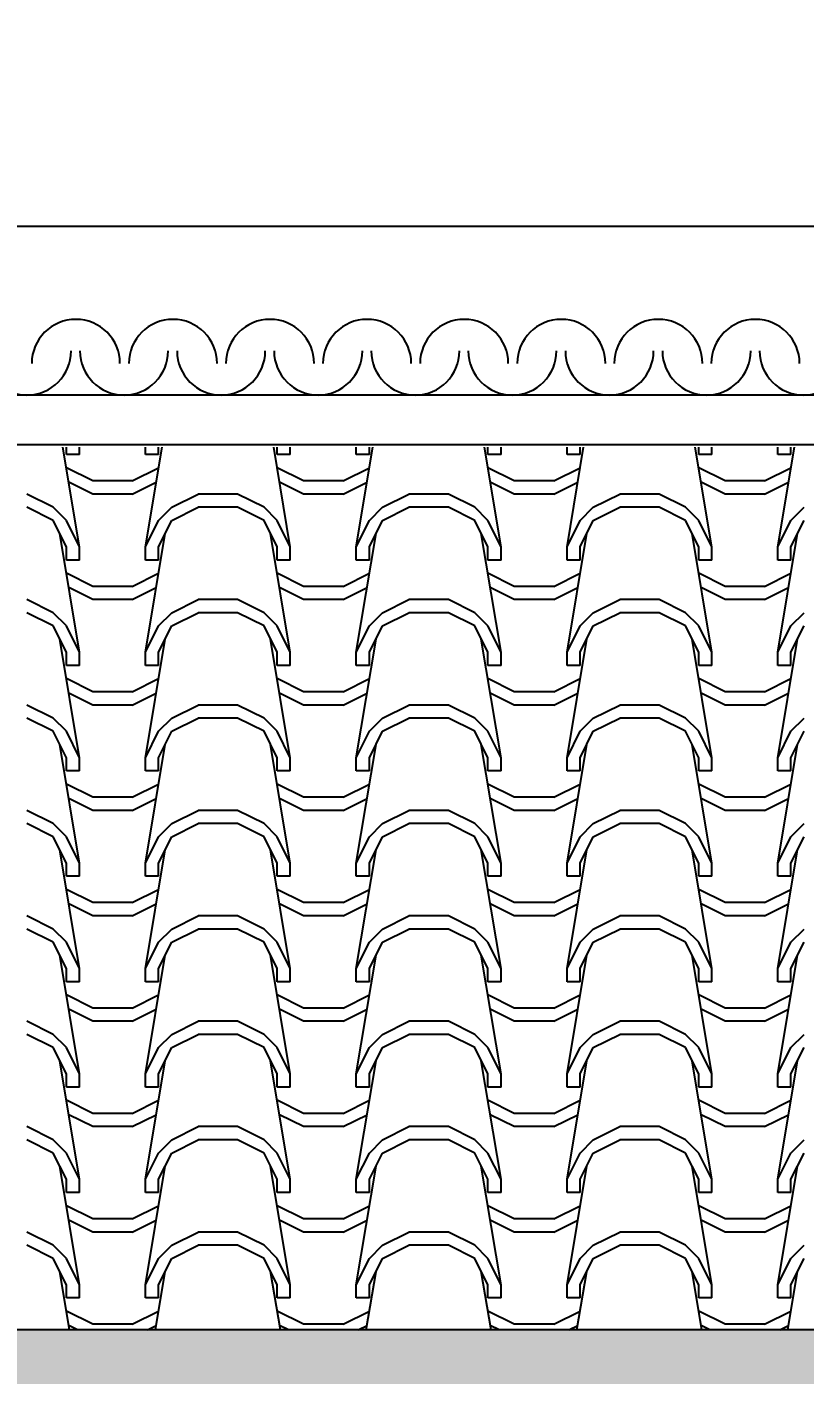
# Model space of a CAD drawing. Header units: millimetres. Extents: x -72 to 470, y 3 to 161.
# Drawn here: x 457.03 to 457.911, y 61.554 to 63.079 of the extents above; entities that cross this region are included whole.
import ezdxf

# ---------------------------------------------------------------- set-up
doc = ezdxf.new("R2010")
doc.units = ezdxf.units.MM
doc.layers.get('0').update_dxf_attribs({"color": 3})
for name, color, linetype in [('001', 1, 'Continuous'), ('COTA', 7, 'Continuous'), ('COTAS', 7, 'Continuous'), ('ESQUADRIA', 3, 'Continuous'), ('LAYER2', 5, 'Continuous')]:
    doc.layers.add(name, color=color, linetype=linetype)
doc.styles.get("Standard").update_dxf_attribs({"font": 'arial.ttf'})
doc.dimstyles.new('ISO-25', dxfattribs={"dimtxt": 0.1, "dimasz": 0.05, "dimexe": 1.25, "dimexo": 0.625, "dimgap": 0.1, "dimtad": 1, "dimzin": 1, "dimtxsty": 'Standard', "dimblk": 'ARCHTICK', "dimcen": 2.5, "dimse1": 1, "dimse2": 1, "dimazin": 3, "dimtfac": 1, "dimtmove": 0, "dimatfit": 3, "dimldrblk": 'ARCHTICK', "dimfxl": 1, "dimarcsym": 0})

# ---------------------------------------------------------------- blocks, each defined once
blk = doc.blocks.new('_ArchTick')
at = {"color": 0, "linetype": 'ByBlock', "const_width": 0.15}
blk.add_lwpolyline([(-0.5, -0.5), (0.5, 0.5)], dxfattribs=at)
blk = doc.blocks.new('*D65')
at = {"layer": 'COTAS', "color": 0, "lineweight": -2, "transparency": 16777216}
blk.add_line((452.8103, 62.8536), (463.8103, 62.8536), dxfattribs=at)
at = {"layer": 'Defpoints', "color": 0, "transparency": 16777216}
for p in [(452.8103, 62.8536), (463.8103, 62.8536), (463.8103, 62.8536)]:
    blk.add_point(p, dxfattribs=at)
at = {"layer": 'COTAS', "color": 0, "lineweight": -2, "transparency": 16777216, "xscale": 0.05, "yscale": 0.05, "zscale": 0.05, "rotation": 180}
blk.add_blockref('_ArchTick', (452.8103, 62.8536), dxfattribs=at)
at = {"layer": 'COTAS', "color": 0, "lineweight": -2, "transparency": 16777216, "xscale": 0.05, "yscale": 0.05, "zscale": 0.05}
blk.add_blockref('_ArchTick', (463.8103, 62.8536), dxfattribs=at)
at = {"layer": 'COTAS', "color": 0, "transparency": 16777216, "insert": (458.3103, 63.0137), "char_height": 0.1, "attachment_point": 5}
blk.add_mtext('11,00', dxfattribs=at)

msp = doc.modelspace()

# ---------------------------------------------------------------- hatches: boundary and pattern name
at = {"layer": 'COTA', "true_color": 0x939598}
h = msp.add_hatch(color=252, dxfattribs=at)
h.dxf.hatch_style = 1
h.paths.add_polyline_path([(452.9603, 61.5036), (452.9603, 61.6036), (452.9603, 62.8536), (452.8103, 62.8536), (452.8103, 61.6036), (452.8103, 61.5036), (452.8103, 58.5036), (452.9603, 58.5036)])
h.paths.add_polyline_path([(463.8103, 61.6036), (463.8103, 62.8536), (463.6603, 62.8536), (463.6603, 61.6036), (452.9603, 61.6036), (452.9603, 61.5036), (456.1103, 61.5036), (463.8103, 61.5036)])
h.paths.add_polyline_path([(463.8103, 61.5036), (463.6603, 61.5036), (463.6603, 58.4036), (463.8103, 58.4036)])

# ---------------------------------------------------------------- linework, layer by layer
at = {"color": 2}
for p, q in [((463.6603, 62.6625), (452.9603, 62.6625)), ((463.6603, 62.6062), (452.9603, 62.6062))]:
    msp.add_line(p, q, dxfattribs=at)
at = {"layer": '001', "color": 8, "linetype": 'Continuous', "ltscale": 0.5}
for p, q in [((457.09, 62.4905), (457.0711, 62.6036)), ((457.075, 62.595), (457.075, 62.6036)), ((457.09, 62.595), (457.09, 62.6036)), ((457.1646, 62.595), (457.1646, 62.6036)), ((457.1646, 62.4905), (457.1834, 62.6036)), ((457.1795, 62.595), (457.1795, 62.6036)), ((457.3287, 62.4905), (457.3099, 62.6036)), ((457.3138, 62.595), (457.3138, 62.6036)), ((457.3287, 62.595), (457.3287, 62.6036)), ((457.4034, 62.595), (457.4034, 62.6036)), ((457.4034, 62.4905), (457.4222, 62.6036)), ((457.4183, 62.595), (457.4183, 62.6036)), ((457.5675, 62.4905), (457.5487, 62.6036)), ((457.5526, 62.595), (457.5526, 62.6036)), ((457.5675, 62.595), (457.5675, 62.6036)), ((457.6422, 62.595), (457.6422, 62.6036)), ((457.6422, 62.4905), (457.661, 62.6036)), ((457.6571, 62.595), (457.6571, 62.6036)), ((457.8063, 62.4905), (457.7875, 62.6036)), ((457.7914, 62.595), (457.7914, 62.6036)), ((457.8063, 62.595), (457.8063, 62.6036)), ((457.8809, 62.595), (457.8809, 62.6036)), ((457.8809, 62.4905), (457.8998, 62.6036)), ((457.8959, 62.595), (457.8959, 62.6036)), ((457.09, 62.595), (457.075, 62.595)), ((457.1795, 62.595), (457.1646, 62.595)), ((457.3287, 62.595), (457.3138, 62.595)), ((457.4183, 62.595), (457.4034, 62.595)), ((457.5675, 62.595), (457.5526, 62.595)), ((457.6571, 62.595), (457.6422, 62.595)), ((457.8063, 62.595), (457.7914, 62.595)), ((457.8959, 62.595), (457.8809, 62.595)), ((457.1049, 62.5652), (457.075, 62.5801)), ((457.1496, 62.5652), (457.1795, 62.5801)), ((457.3437, 62.5652), (457.3138, 62.5801)), ((457.3884, 62.5652), (457.4183, 62.5801)), ((457.5825, 62.5652), (457.5526, 62.5801)), ((457.6272, 62.5652), (457.6571, 62.5801)), ((457.8213, 62.5652), (457.7914, 62.5801)), ((457.866, 62.5652), (457.8959, 62.5801)), ((457.1049, 62.5502), (457.0777, 62.5638)), ((457.1496, 62.5652), (457.1049, 62.5652)), ((457.1496, 62.5502), (457.1768, 62.5638)), ((457.3437, 62.5502), (457.3165, 62.5638)), ((457.3884, 62.5652), (457.3437, 62.5652)), ((457.3884, 62.5502), (457.4156, 62.5638)), ((457.5825, 62.5502), (457.5553, 62.5638)), ((457.6272, 62.5652), (457.5825, 62.5652)), ((457.6272, 62.5502), (457.6544, 62.5638)), ((457.8213, 62.5502), (457.7941, 62.5638)), ((457.866, 62.5652), (457.8213, 62.5652)), ((457.866, 62.5502), (457.8932, 62.5638)), ((457.0601, 62.5353), (457.0303, 62.5502)), ((457.1496, 62.5502), (457.1049, 62.5502)), ((457.1944, 62.5353), (457.2243, 62.5502)), ((457.269, 62.5502), (457.2243, 62.5502)), ((457.2989, 62.5353), (457.269, 62.5502)), ((457.3884, 62.5502), (457.3437, 62.5502)), ((457.4332, 62.5353), (457.4631, 62.5502)), ((457.5078, 62.5502), (457.4631, 62.5502)), ((457.5377, 62.5353), (457.5078, 62.5502)), ((457.6272, 62.5502), (457.5825, 62.5502)), ((457.672, 62.5353), (457.7019, 62.5502)), ((457.7466, 62.5502), (457.7019, 62.5502)), ((457.7765, 62.5353), (457.7466, 62.5502)), ((457.866, 62.5502), (457.8213, 62.5502)), ((457.0601, 62.5204), (457.0303, 62.5353)), ((457.075, 62.5204), (457.0601, 62.5353)), ((457.1795, 62.5204), (457.1944, 62.5353)), ((457.1944, 62.5204), (457.2243, 62.5353)), ((457.269, 62.5353), (457.2243, 62.5353)), ((457.2989, 62.5204), (457.269, 62.5353)), ((457.3138, 62.5204), (457.2989, 62.5353)), ((457.4183, 62.5204), (457.4332, 62.5353)), ((457.4332, 62.5204), (457.4631, 62.5353)), ((457.5078, 62.5353), (457.4631, 62.5353)), ((457.5377, 62.5204), (457.5078, 62.5353)), ((457.5526, 62.5204), (457.5377, 62.5353)), ((457.6571, 62.5204), (457.672, 62.5353)), ((457.672, 62.5204), (457.7019, 62.5353)), ((457.7466, 62.5353), (457.7019, 62.5353)), ((457.7765, 62.5204), (457.7466, 62.5353)), ((457.7914, 62.5204), (457.7765, 62.5353)), ((457.8959, 62.5204), (457.9108, 62.5353)), ((457.075, 62.4905), (457.0601, 62.5204)), ((457.09, 62.4905), (457.075, 62.5204)), ((457.1646, 62.4905), (457.1795, 62.5204)), ((457.1795, 62.4905), (457.1944, 62.5204)), ((457.3138, 62.4905), (457.2989, 62.5204)), ((457.3287, 62.4905), (457.3138, 62.5204)), ((457.4034, 62.4905), (457.4183, 62.5204)), ((457.4183, 62.4905), (457.4332, 62.5204)), ((457.5526, 62.4905), (457.5377, 62.5204)), ((457.5675, 62.4905), (457.5526, 62.5204)), ((457.6422, 62.4905), (457.6571, 62.5204)), ((457.6571, 62.4905), (457.672, 62.5204)), ((457.7914, 62.4905), (457.7765, 62.5204)), ((457.8063, 62.4905), (457.7914, 62.5204)), ((457.8809, 62.4905), (457.8959, 62.5204)), ((457.8959, 62.4905), (457.9108, 62.5204)), ((457.09, 62.3711), (457.0676, 62.5055)), ((457.1646, 62.3711), (457.187, 62.5055)), ((457.3287, 62.3711), (457.3064, 62.5055)), ((457.4034, 62.3711), (457.4258, 62.5055)), ((457.5675, 62.3711), (457.5451, 62.5055)), ((457.6422, 62.3711), (457.6645, 62.5055)), ((457.8063, 62.3711), (457.7839, 62.5055)), ((457.8809, 62.3711), (457.9033, 62.5055)), ((457.075, 62.4756), (457.075, 62.4905)), ((457.09, 62.4756), (457.09, 62.4905)), ((457.1646, 62.4756), (457.1646, 62.4905)), ((457.1795, 62.4756), (457.1795, 62.4905)), ((457.3138, 62.4756), (457.3138, 62.4905)), ((457.3287, 62.4756), (457.3287, 62.4905)), ((457.4034, 62.4756), (457.4034, 62.4905)), ((457.4183, 62.4756), (457.4183, 62.4905)), ((457.5526, 62.4756), (457.5526, 62.4905)), ((457.5675, 62.4756), (457.5675, 62.4905)), ((457.6422, 62.4756), (457.6422, 62.4905)), ((457.6571, 62.4756), (457.6571, 62.4905)), ((457.7914, 62.4756), (457.7914, 62.4905)), ((457.8063, 62.4756), (457.8063, 62.4905)), ((457.8809, 62.4756), (457.8809, 62.4905)), ((457.8959, 62.4756), (457.8959, 62.4905)), ((457.09, 62.4756), (457.075, 62.4756)), ((457.1795, 62.4756), (457.1646, 62.4756)), ((457.3287, 62.4756), (457.3138, 62.4756)), ((457.4183, 62.4756), (457.4034, 62.4756)), ((457.5675, 62.4756), (457.5526, 62.4756)), ((457.6571, 62.4756), (457.6422, 62.4756)), ((457.8063, 62.4756), (457.7914, 62.4756)), ((457.8959, 62.4756), (457.8809, 62.4756)), ((457.1049, 62.4458), (457.075, 62.4607)), ((457.1496, 62.4458), (457.1795, 62.4607)), ((457.3437, 62.4458), (457.3138, 62.4607)), ((457.3884, 62.4458), (457.4183, 62.4607)), ((457.5825, 62.4458), (457.5526, 62.4607)), ((457.6272, 62.4458), (457.6571, 62.4607)), ((457.8213, 62.4458), (457.7914, 62.4607)), ((457.866, 62.4458), (457.8959, 62.4607)), ((457.1049, 62.4308), (457.0777, 62.4444)), ((457.1496, 62.4458), (457.1049, 62.4458)), ((457.1496, 62.4308), (457.1768, 62.4444)), ((457.3437, 62.4308), (457.3165, 62.4444)), ((457.3884, 62.4458), (457.3437, 62.4458)), ((457.3884, 62.4308), (457.4156, 62.4444)), ((457.5825, 62.4308), (457.5553, 62.4444)), ((457.6272, 62.4458), (457.5825, 62.4458)), ((457.6272, 62.4308), (457.6544, 62.4444)), ((457.8213, 62.4308), (457.7941, 62.4444)), ((457.866, 62.4458), (457.8213, 62.4458)), ((457.866, 62.4308), (457.8932, 62.4444)), ((457.0601, 62.4159), (457.0303, 62.4308)), ((457.1496, 62.4308), (457.1049, 62.4308)), ((457.1944, 62.4159), (457.2243, 62.4308)), ((457.269, 62.4308), (457.2243, 62.4308)), ((457.2989, 62.4159), (457.269, 62.4308)), ((457.3884, 62.4308), (457.3437, 62.4308)), ((457.4332, 62.4159), (457.4631, 62.4308)), ((457.5078, 62.4308), (457.4631, 62.4308)), ((457.5377, 62.4159), (457.5078, 62.4308)), ((457.6272, 62.4308), (457.5825, 62.4308)), ((457.672, 62.4159), (457.7019, 62.4308)), ((457.7466, 62.4308), (457.7019, 62.4308)), ((457.7765, 62.4159), (457.7466, 62.4308)), ((457.866, 62.4308), (457.8213, 62.4308)), ((457.0601, 62.401), (457.0303, 62.4159)), ((457.075, 62.401), (457.0601, 62.4159)), ((457.1795, 62.401), (457.1944, 62.4159)), ((457.1944, 62.401), (457.2243, 62.4159)), ((457.269, 62.4159), (457.2243, 62.4159)), ((457.2989, 62.401), (457.269, 62.4159)), ((457.3138, 62.401), (457.2989, 62.4159)), ((457.4183, 62.401), (457.4332, 62.4159)), ((457.4332, 62.401), (457.4631, 62.4159)), ((457.5078, 62.4159), (457.4631, 62.4159)), ((457.5377, 62.401), (457.5078, 62.4159)), ((457.5526, 62.401), (457.5377, 62.4159)), ((457.6571, 62.401), (457.672, 62.4159)), ((457.672, 62.401), (457.7019, 62.4159)), ((457.7466, 62.4159), (457.7019, 62.4159)), ((457.7765, 62.401), (457.7466, 62.4159)), ((457.7914, 62.401), (457.7765, 62.4159)), ((457.8959, 62.401), (457.9108, 62.4159)), ((457.075, 62.3711), (457.0601, 62.401)), ((457.09, 62.3711), (457.075, 62.401)), ((457.1646, 62.3711), (457.1795, 62.401)), ((457.1795, 62.3711), (457.1944, 62.401)), ((457.3138, 62.3711), (457.2989, 62.401)), ((457.3287, 62.3711), (457.3138, 62.401)), ((457.4034, 62.3711), (457.4183, 62.401)), ((457.4183, 62.3711), (457.4332, 62.401)), ((457.5526, 62.3711), (457.5377, 62.401)), ((457.5675, 62.3711), (457.5526, 62.401)), ((457.6422, 62.3711), (457.6571, 62.401)), ((457.6571, 62.3711), (457.672, 62.401)), ((457.7914, 62.3711), (457.7765, 62.401)), ((457.8063, 62.3711), (457.7914, 62.401)), ((457.8809, 62.3711), (457.8959, 62.401)), ((457.8959, 62.3711), (457.9108, 62.401)), ((457.09, 62.2517), (457.0676, 62.3861)), ((457.1646, 62.2517), (457.187, 62.3861)), ((457.3287, 62.2517), (457.3064, 62.3861)), ((457.4034, 62.2517), (457.4258, 62.3861)), ((457.5675, 62.2517), (457.5451, 62.3861)), ((457.6422, 62.2517), (457.6645, 62.3861)), ((457.8063, 62.2517), (457.7839, 62.3861)), ((457.8809, 62.2517), (457.9033, 62.3861)), ((457.075, 62.3562), (457.075, 62.3711)), ((457.09, 62.3562), (457.075, 62.3562)), ((457.09, 62.3562), (457.09, 62.3711)), ((457.1646, 62.3562), (457.1646, 62.3711)), ((457.1795, 62.3562), (457.1646, 62.3562)), ((457.1795, 62.3562), (457.1795, 62.3711)), ((457.3138, 62.3562), (457.3138, 62.3711)), ((457.3287, 62.3562), (457.3138, 62.3562)), ((457.3287, 62.3562), (457.3287, 62.3711)), ((457.4034, 62.3562), (457.4034, 62.3711)), ((457.4183, 62.3562), (457.4034, 62.3562)), ((457.4183, 62.3562), (457.4183, 62.3711)), ((457.5526, 62.3562), (457.5526, 62.3711)), ((457.5675, 62.3562), (457.5526, 62.3562)), ((457.5675, 62.3562), (457.5675, 62.3711)), ((457.6422, 62.3562), (457.6422, 62.3711)), ((457.6571, 62.3562), (457.6422, 62.3562)), ((457.6571, 62.3562), (457.6571, 62.3711)), ((457.7914, 62.3562), (457.7914, 62.3711)), ((457.8063, 62.3562), (457.7914, 62.3562)), ((457.8063, 62.3562), (457.8063, 62.3711)), ((457.8809, 62.3562), (457.8809, 62.3711)), ((457.8959, 62.3562), (457.8809, 62.3562)), ((457.8959, 62.3562), (457.8959, 62.3711)), ((457.1049, 62.3264), (457.075, 62.3413)), ((457.1496, 62.3264), (457.1795, 62.3413)), ((457.3437, 62.3264), (457.3138, 62.3413)), ((457.3884, 62.3264), (457.4183, 62.3413)), ((457.5825, 62.3264), (457.5526, 62.3413)), ((457.6272, 62.3264), (457.6571, 62.3413)), ((457.8213, 62.3264), (457.7914, 62.3413)), ((457.866, 62.3264), (457.8959, 62.3413)), ((457.1496, 62.3264), (457.1049, 62.3264)), ((457.3884, 62.3264), (457.3437, 62.3264)), ((457.6272, 62.3264), (457.5825, 62.3264)), ((457.866, 62.3264), (457.8213, 62.3264)), ((457.0601, 62.2965), (457.0303, 62.3114)), ((457.1049, 62.3114), (457.0777, 62.325)), ((457.1496, 62.3114), (457.1049, 62.3114)), ((457.1496, 62.3114), (457.1768, 62.325)), ((457.1944, 62.2965), (457.2243, 62.3114)), ((457.269, 62.3114), (457.2243, 62.3114)), ((457.2989, 62.2965), (457.269, 62.3114)), ((457.3437, 62.3114), (457.3165, 62.325)), ((457.3884, 62.3114), (457.3437, 62.3114)), ((457.3884, 62.3114), (457.4156, 62.325)), ((457.4332, 62.2965), (457.4631, 62.3114)), ((457.5078, 62.3114), (457.4631, 62.3114)), ((457.5377, 62.2965), (457.5078, 62.3114)), ((457.5825, 62.3114), (457.5553, 62.325)), ((457.6272, 62.3114), (457.5825, 62.3114)), ((457.6272, 62.3114), (457.6544, 62.325)), ((457.672, 62.2965), (457.7019, 62.3114)), ((457.7466, 62.3114), (457.7019, 62.3114)), ((457.7765, 62.2965), (457.7466, 62.3114)), ((457.8213, 62.3114), (457.7941, 62.325)), ((457.866, 62.3114), (457.8213, 62.3114)), ((457.866, 62.3114), (457.8932, 62.325)), ((457.0601, 62.2816), (457.0303, 62.2965)), ((457.075, 62.2816), (457.0601, 62.2965)), ((457.1795, 62.2816), (457.1944, 62.2965)), ((457.1944, 62.2816), (457.2243, 62.2965)), ((457.269, 62.2965), (457.2243, 62.2965)), ((457.2989, 62.2816), (457.269, 62.2965)), ((457.3138, 62.2816), (457.2989, 62.2965)), ((457.4183, 62.2816), (457.4332, 62.2965)), ((457.4332, 62.2816), (457.4631, 62.2965)), ((457.5078, 62.2965), (457.4631, 62.2965)), ((457.5377, 62.2816), (457.5078, 62.2965)), ((457.5526, 62.2816), (457.5377, 62.2965)), ((457.6571, 62.2816), (457.672, 62.2965)), ((457.672, 62.2816), (457.7019, 62.2965)), ((457.7466, 62.2965), (457.7019, 62.2965)), ((457.7765, 62.2816), (457.7466, 62.2965)), ((457.7914, 62.2816), (457.7765, 62.2965)), ((457.8959, 62.2816), (457.9108, 62.2965)), ((457.075, 62.2517), (457.0601, 62.2816)), ((457.09, 62.2517), (457.075, 62.2816)), ((457.1646, 62.2517), (457.1795, 62.2816)), ((457.1795, 62.2517), (457.1944, 62.2816)), ((457.3138, 62.2517), (457.2989, 62.2816)), ((457.3287, 62.2517), (457.3138, 62.2816)), ((457.4034, 62.2517), (457.4183, 62.2816)), ((457.4183, 62.2517), (457.4332, 62.2816)), ((457.5526, 62.2517), (457.5377, 62.2816)), ((457.5675, 62.2517), (457.5526, 62.2816)), ((457.6422, 62.2517), (457.6571, 62.2816)), ((457.6571, 62.2517), (457.672, 62.2816)), ((457.7914, 62.2517), (457.7765, 62.2816)), ((457.8063, 62.2517), (457.7914, 62.2816)), ((457.8809, 62.2517), (457.8959, 62.2816)), ((457.8959, 62.2517), (457.9108, 62.2816)), ((457.09, 62.1324), (457.0676, 62.2667)), ((457.1646, 62.1324), (457.187, 62.2667)), ((457.3287, 62.1324), (457.3064, 62.2667)), ((457.4034, 62.1324), (457.4258, 62.2667)), ((457.5675, 62.1324), (457.5451, 62.2667)), ((457.6422, 62.1324), (457.6645, 62.2667)), ((457.8063, 62.1324), (457.7839, 62.2667)), ((457.8809, 62.1324), (457.9033, 62.2667)), ((457.075, 62.2368), (457.075, 62.2517)), ((457.09, 62.2368), (457.09, 62.2517)), ((457.1646, 62.2368), (457.1646, 62.2517)), ((457.1795, 62.2368), (457.1795, 62.2517)), ((457.3138, 62.2368), (457.3138, 62.2517)), ((457.3287, 62.2368), (457.3287, 62.2517)), ((457.4034, 62.2368), (457.4034, 62.2517)), ((457.4183, 62.2368), (457.4183, 62.2517)), ((457.5526, 62.2368), (457.5526, 62.2517)), ((457.5675, 62.2368), (457.5675, 62.2517)), ((457.6422, 62.2368), (457.6422, 62.2517)), ((457.6571, 62.2368), (457.6571, 62.2517)), ((457.7914, 62.2368), (457.7914, 62.2517)), ((457.8063, 62.2368), (457.8063, 62.2517)), ((457.8809, 62.2368), (457.8809, 62.2517)), ((457.8959, 62.2368), (457.8959, 62.2517)), ((457.09, 62.2368), (457.075, 62.2368)), ((457.1795, 62.2368), (457.1646, 62.2368)), ((457.3287, 62.2368), (457.3138, 62.2368)), ((457.4183, 62.2368), (457.4034, 62.2368)), ((457.5675, 62.2368), (457.5526, 62.2368)), ((457.6571, 62.2368), (457.6422, 62.2368)), ((457.8063, 62.2368), (457.7914, 62.2368)), ((457.8959, 62.2368), (457.8809, 62.2368)), ((457.1049, 62.207), (457.075, 62.2219)), ((457.1496, 62.207), (457.1795, 62.2219)), ((457.3437, 62.207), (457.3138, 62.2219)), ((457.3884, 62.207), (457.4183, 62.2219)), ((457.5825, 62.207), (457.5526, 62.2219)), ((457.6272, 62.207), (457.6571, 62.2219)), ((457.8213, 62.207), (457.7914, 62.2219)), ((457.866, 62.207), (457.8959, 62.2219)), ((457.1049, 62.1921), (457.0777, 62.2056)), ((457.1496, 62.207), (457.1049, 62.207)), ((457.1496, 62.1921), (457.1768, 62.2056)), ((457.3437, 62.1921), (457.3165, 62.2056)), ((457.3884, 62.207), (457.3437, 62.207)), ((457.3884, 62.1921), (457.4156, 62.2056)), ((457.5825, 62.1921), (457.5553, 62.2056)), ((457.6272, 62.207), (457.5825, 62.207)), ((457.6272, 62.1921), (457.6544, 62.2056)), ((457.8213, 62.1921), (457.7941, 62.2056)), ((457.866, 62.207), (457.8213, 62.207)), ((457.866, 62.1921), (457.8932, 62.2056)), ((457.0601, 62.1771), (457.0303, 62.1921)), ((457.1496, 62.1921), (457.1049, 62.1921)), ((457.1944, 62.1771), (457.2243, 62.1921)), ((457.269, 62.1921), (457.2243, 62.1921)), ((457.2989, 62.1771), (457.269, 62.1921)), ((457.3884, 62.1921), (457.3437, 62.1921)), ((457.4332, 62.1771), (457.4631, 62.1921)), ((457.5078, 62.1921), (457.4631, 62.1921)), ((457.5377, 62.1771), (457.5078, 62.1921)), ((457.6272, 62.1921), (457.5825, 62.1921)), ((457.672, 62.1771), (457.7019, 62.1921)), ((457.7466, 62.1921), (457.7019, 62.1921)), ((457.7765, 62.1771), (457.7466, 62.1921)), ((457.866, 62.1921), (457.8213, 62.1921)), ((457.0601, 62.1622), (457.0303, 62.1771)), ((457.075, 62.1622), (457.0601, 62.1771)), ((457.1795, 62.1622), (457.1944, 62.1771)), ((457.1944, 62.1622), (457.2243, 62.1771)), ((457.269, 62.1771), (457.2243, 62.1771)), ((457.2989, 62.1622), (457.269, 62.1771)), ((457.3138, 62.1622), (457.2989, 62.1771)), ((457.4183, 62.1622), (457.4332, 62.1771)), ((457.4332, 62.1622), (457.4631, 62.1771)), ((457.5078, 62.1771), (457.4631, 62.1771)), ((457.5377, 62.1622), (457.5078, 62.1771)), ((457.5526, 62.1622), (457.5377, 62.1771)), ((457.6571, 62.1622), (457.672, 62.1771)), ((457.672, 62.1622), (457.7019, 62.1771)), ((457.7466, 62.1771), (457.7019, 62.1771)), ((457.7765, 62.1622), (457.7466, 62.1771)), ((457.7914, 62.1622), (457.7765, 62.1771)), ((457.8959, 62.1622), (457.9108, 62.1771)), ((457.075, 62.1324), (457.0601, 62.1622)), ((457.09, 62.1324), (457.075, 62.1622)), ((457.1646, 62.1324), (457.1795, 62.1622)), ((457.1795, 62.1324), (457.1944, 62.1622)), ((457.3138, 62.1324), (457.2989, 62.1622)), ((457.3287, 62.1324), (457.3138, 62.1622)), ((457.4034, 62.1324), (457.4183, 62.1622)), ((457.4183, 62.1324), (457.4332, 62.1622)), ((457.5526, 62.1324), (457.5377, 62.1622)), ((457.5675, 62.1324), (457.5526, 62.1622)), ((457.6422, 62.1324), (457.6571, 62.1622)), ((457.6571, 62.1324), (457.672, 62.1622)), ((457.7914, 62.1324), (457.7765, 62.1622)), ((457.8063, 62.1324), (457.7914, 62.1622)), ((457.8809, 62.1324), (457.8959, 62.1622)), ((457.8959, 62.1324), (457.9108, 62.1622)), ((457.09, 62.013), (457.0676, 62.1473)), ((457.1646, 62.013), (457.187, 62.1473)), ((457.3287, 62.013), (457.3064, 62.1473)), ((457.4034, 62.013), (457.4258, 62.1473)), ((457.5675, 62.013), (457.5451, 62.1473)), ((457.6422, 62.013), (457.6645, 62.1473)), ((457.8063, 62.013), (457.7839, 62.1473)), ((457.8809, 62.013), (457.9033, 62.1473)), ((457.075, 62.1174), (457.075, 62.1324)), ((457.09, 62.1174), (457.09, 62.1324)), ((457.1646, 62.1174), (457.1646, 62.1324)), ((457.1795, 62.1174), (457.1795, 62.1324)), ((457.3138, 62.1174), (457.3138, 62.1324)), ((457.3287, 62.1174), (457.3287, 62.1324)), ((457.4034, 62.1174), (457.4034, 62.1324)), ((457.4183, 62.1174), (457.4183, 62.1324)), ((457.5526, 62.1174), (457.5526, 62.1324)), ((457.5675, 62.1174), (457.5675, 62.1324)), ((457.6422, 62.1174), (457.6422, 62.1324)), ((457.6571, 62.1174), (457.6571, 62.1324)), ((457.7914, 62.1174), (457.7914, 62.1324)), ((457.8063, 62.1174), (457.8063, 62.1324)), ((457.8809, 62.1174), (457.8809, 62.1324)), ((457.8959, 62.1174), (457.8959, 62.1324)), ((457.09, 62.1174), (457.075, 62.1174)), ((457.1795, 62.1174), (457.1646, 62.1174)), ((457.3287, 62.1174), (457.3138, 62.1174)), ((457.4183, 62.1174), (457.4034, 62.1174)), ((457.5675, 62.1174), (457.5526, 62.1174)), ((457.6571, 62.1174), (457.6422, 62.1174)), ((457.8063, 62.1174), (457.7914, 62.1174)), ((457.8959, 62.1174), (457.8809, 62.1174)), ((457.1049, 62.0876), (457.075, 62.1025)), ((457.1496, 62.0876), (457.1795, 62.1025)), ((457.3437, 62.0876), (457.3138, 62.1025)), ((457.3884, 62.0876), (457.4183, 62.1025)), ((457.5825, 62.0876), (457.5526, 62.1025)), ((457.6272, 62.0876), (457.6571, 62.1025)), ((457.8213, 62.0876), (457.7914, 62.1025)), ((457.866, 62.0876), (457.8959, 62.1025)), ((457.1049, 62.0727), (457.0777, 62.0862)), ((457.1496, 62.0876), (457.1049, 62.0876)), ((457.1496, 62.0727), (457.1768, 62.0862)), ((457.3437, 62.0727), (457.3165, 62.0862)), ((457.3884, 62.0876), (457.3437, 62.0876)), ((457.3884, 62.0727), (457.4156, 62.0862)), ((457.5825, 62.0727), (457.5553, 62.0862)), ((457.6272, 62.0876), (457.5825, 62.0876)), ((457.6272, 62.0727), (457.6544, 62.0862)), ((457.8213, 62.0727), (457.7941, 62.0862)), ((457.866, 62.0876), (457.8213, 62.0876)), ((457.866, 62.0727), (457.8932, 62.0862)), ((457.0601, 62.0577), (457.0303, 62.0727)), ((457.1496, 62.0727), (457.1049, 62.0727)), ((457.1944, 62.0577), (457.2243, 62.0727)), ((457.269, 62.0727), (457.2243, 62.0727)), ((457.2989, 62.0577), (457.269, 62.0727)), ((457.3884, 62.0727), (457.3437, 62.0727)), ((457.4332, 62.0577), (457.4631, 62.0727)), ((457.5078, 62.0727), (457.4631, 62.0727)), ((457.5377, 62.0577), (457.5078, 62.0727)), ((457.6272, 62.0727), (457.5825, 62.0727)), ((457.672, 62.0577), (457.7019, 62.0727)), ((457.7466, 62.0727), (457.7019, 62.0727)), ((457.7765, 62.0577), (457.7466, 62.0727)), ((457.866, 62.0727), (457.8213, 62.0727)), ((457.0601, 62.0428), (457.0303, 62.0577)), ((457.075, 62.0428), (457.0601, 62.0577)), ((457.1795, 62.0428), (457.1944, 62.0577)), ((457.1944, 62.0428), (457.2243, 62.0577)), ((457.269, 62.0577), (457.2243, 62.0577)), ((457.2989, 62.0428), (457.269, 62.0577)), ((457.3138, 62.0428), (457.2989, 62.0577)), ((457.4183, 62.0428), (457.4332, 62.0577)), ((457.4332, 62.0428), (457.4631, 62.0577)), ((457.5078, 62.0577), (457.4631, 62.0577)), ((457.5377, 62.0428), (457.5078, 62.0577)), ((457.5526, 62.0428), (457.5377, 62.0577)), ((457.6571, 62.0428), (457.672, 62.0577)), ((457.672, 62.0428), (457.7019, 62.0577)), ((457.7466, 62.0577), (457.7019, 62.0577)), ((457.7765, 62.0428), (457.7466, 62.0577)), ((457.7914, 62.0428), (457.7765, 62.0577)), ((457.8959, 62.0428), (457.9108, 62.0577)), ((457.075, 62.013), (457.0601, 62.0428)), ((457.09, 62.013), (457.075, 62.0428)), ((457.1646, 62.013), (457.1795, 62.0428)), ((457.1795, 62.013), (457.1944, 62.0428)), ((457.3138, 62.013), (457.2989, 62.0428)), ((457.3287, 62.013), (457.3138, 62.0428)), ((457.4034, 62.013), (457.4183, 62.0428)), ((457.4183, 62.013), (457.4332, 62.0428)), ((457.5526, 62.013), (457.5377, 62.0428)), ((457.5675, 62.013), (457.5526, 62.0428)), ((457.6422, 62.013), (457.6571, 62.0428)), ((457.6571, 62.013), (457.672, 62.0428)), ((457.7914, 62.013), (457.7765, 62.0428)), ((457.8063, 62.013), (457.7914, 62.0428)), ((457.8809, 62.013), (457.8959, 62.0428)), ((457.8959, 62.013), (457.9108, 62.0428)), ((457.09, 61.8936), (457.0676, 62.0279)), ((457.1646, 61.8936), (457.187, 62.0279)), ((457.3287, 61.8936), (457.3064, 62.0279)), ((457.4034, 61.8936), (457.4258, 62.0279)), ((457.5675, 61.8936), (457.5451, 62.0279)), ((457.6422, 61.8936), (457.6645, 62.0279)), ((457.8063, 61.8936), (457.7839, 62.0279)), ((457.8809, 61.8936), (457.9033, 62.0279)), ((457.075, 61.998), (457.075, 62.013)), ((457.09, 61.998), (457.09, 62.013)), ((457.1646, 61.998), (457.1646, 62.013)), ((457.1795, 61.998), (457.1795, 62.013)), ((457.3138, 61.998), (457.3138, 62.013)), ((457.3287, 61.998), (457.3287, 62.013)), ((457.4034, 61.998), (457.4034, 62.013)), ((457.4183, 61.998), (457.4183, 62.013)), ((457.5526, 61.998), (457.5526, 62.013)), ((457.5675, 61.998), (457.5675, 62.013)), ((457.6422, 61.998), (457.6422, 62.013)), ((457.6571, 61.998), (457.6571, 62.013)), ((457.7914, 61.998), (457.7914, 62.013)), ((457.8063, 61.998), (457.8063, 62.013)), ((457.8809, 61.998), (457.8809, 62.013)), ((457.8959, 61.998), (457.8959, 62.013)), ((457.09, 61.998), (457.075, 61.998)), ((457.1795, 61.998), (457.1646, 61.998)), ((457.3287, 61.998), (457.3138, 61.998)), ((457.4183, 61.998), (457.4034, 61.998)), ((457.5675, 61.998), (457.5526, 61.998)), ((457.6571, 61.998), (457.6422, 61.998)), ((457.8063, 61.998), (457.7914, 61.998)), ((457.8959, 61.998), (457.8809, 61.998)), ((457.1049, 61.9682), (457.075, 61.9831)), ((457.1496, 61.9682), (457.1795, 61.9831)), ((457.3437, 61.9682), (457.3138, 61.9831)), ((457.3884, 61.9682), (457.4183, 61.9831)), ((457.5825, 61.9682), (457.5526, 61.9831)), ((457.6272, 61.9682), (457.6571, 61.9831)), ((457.8213, 61.9682), (457.7914, 61.9831)), ((457.866, 61.9682), (457.8959, 61.9831)), ((457.1049, 61.9533), (457.0777, 61.9668)), ((457.1496, 61.9682), (457.1049, 61.9682)), ((457.1496, 61.9533), (457.1768, 61.9668)), ((457.3437, 61.9533), (457.3165, 61.9668)), ((457.3884, 61.9682), (457.3437, 61.9682)), ((457.3884, 61.9533), (457.4156, 61.9668)), ((457.5825, 61.9533), (457.5553, 61.9668)), ((457.6272, 61.9682), (457.5825, 61.9682)), ((457.6272, 61.9533), (457.6544, 61.9668)), ((457.8213, 61.9533), (457.7941, 61.9668)), ((457.866, 61.9682), (457.8213, 61.9682)), ((457.866, 61.9533), (457.8932, 61.9668)), ((457.0601, 61.9383), (457.0303, 61.9533)), ((457.1496, 61.9533), (457.1049, 61.9533)), ((457.1944, 61.9383), (457.2243, 61.9533)), ((457.269, 61.9533), (457.2243, 61.9533)), ((457.2989, 61.9383), (457.269, 61.9533)), ((457.3884, 61.9533), (457.3437, 61.9533)), ((457.4332, 61.9383), (457.4631, 61.9533)), ((457.5078, 61.9533), (457.4631, 61.9533)), ((457.5377, 61.9383), (457.5078, 61.9533)), ((457.6272, 61.9533), (457.5825, 61.9533)), ((457.672, 61.9383), (457.7019, 61.9533)), ((457.7466, 61.9533), (457.7019, 61.9533)), ((457.7765, 61.9383), (457.7466, 61.9533)), ((457.866, 61.9533), (457.8213, 61.9533)), ((457.0601, 61.9234), (457.0303, 61.9383)), ((457.075, 61.9234), (457.0601, 61.9383)), ((457.1795, 61.9234), (457.1944, 61.9383)), ((457.1944, 61.9234), (457.2243, 61.9383)), ((457.269, 61.9383), (457.2243, 61.9383)), ((457.2989, 61.9234), (457.269, 61.9383)), ((457.3138, 61.9234), (457.2989, 61.9383)), ((457.4183, 61.9234), (457.4332, 61.9383)), ((457.4332, 61.9234), (457.4631, 61.9383)), ((457.5078, 61.9383), (457.4631, 61.9383)), ((457.5377, 61.9234), (457.5078, 61.9383)), ((457.5526, 61.9234), (457.5377, 61.9383)), ((457.6571, 61.9234), (457.672, 61.9383)), ((457.672, 61.9234), (457.7019, 61.9383)), ((457.7466, 61.9383), (457.7019, 61.9383)), ((457.7765, 61.9234), (457.7466, 61.9383)), ((457.7914, 61.9234), (457.7765, 61.9383)), ((457.8959, 61.9234), (457.9108, 61.9383)), ((457.075, 61.8936), (457.0601, 61.9234)), ((457.09, 61.8936), (457.075, 61.9234)), ((457.1646, 61.8936), (457.1795, 61.9234)), ((457.1795, 61.8936), (457.1944, 61.9234)), ((457.3138, 61.8936), (457.2989, 61.9234)), ((457.3287, 61.8936), (457.3138, 61.9234)), ((457.4034, 61.8936), (457.4183, 61.9234)), ((457.4183, 61.8936), (457.4332, 61.9234)), ((457.5526, 61.8936), (457.5377, 61.9234)), ((457.5675, 61.8936), (457.5526, 61.9234)), ((457.6422, 61.8936), (457.6571, 61.9234)), ((457.6571, 61.8936), (457.672, 61.9234)), ((457.7914, 61.8936), (457.7765, 61.9234)), ((457.8063, 61.8936), (457.7914, 61.9234)), ((457.8809, 61.8936), (457.8959, 61.9234)), ((457.8959, 61.8936), (457.9108, 61.9234)), ((457.09, 61.7742), (457.0676, 61.9085)), ((457.1646, 61.7742), (457.187, 61.9085)), ((457.3287, 61.7742), (457.3064, 61.9085)), ((457.4034, 61.7742), (457.4258, 61.9085)), ((457.5675, 61.7742), (457.5451, 61.9085)), ((457.6422, 61.7742), (457.6645, 61.9085)), ((457.8063, 61.7742), (457.7839, 61.9085)), ((457.8809, 61.7742), (457.9033, 61.9085)), ((457.075, 61.8786), (457.075, 61.8936)), ((457.09, 61.8786), (457.09, 61.8936)), ((457.1646, 61.8786), (457.1646, 61.8936)), ((457.1795, 61.8786), (457.1795, 61.8936)), ((457.3138, 61.8786), (457.3138, 61.8936)), ((457.3287, 61.8786), (457.3287, 61.8936)), ((457.4034, 61.8786), (457.4034, 61.8936)), ((457.4183, 61.8786), (457.4183, 61.8936)), ((457.5526, 61.8786), (457.5526, 61.8936)), ((457.5675, 61.8786), (457.5675, 61.8936)), ((457.6422, 61.8786), (457.6422, 61.8936)), ((457.6571, 61.8786), (457.6571, 61.8936)), ((457.7914, 61.8786), (457.7914, 61.8936)), ((457.8063, 61.8786), (457.8063, 61.8936)), ((457.8809, 61.8786), (457.8809, 61.8936)), ((457.8959, 61.8786), (457.8959, 61.8936)), ((457.09, 61.8786), (457.075, 61.8786)), ((457.1795, 61.8786), (457.1646, 61.8786)), ((457.3287, 61.8786), (457.3138, 61.8786)), ((457.4183, 61.8786), (457.4034, 61.8786)), ((457.5675, 61.8786), (457.5526, 61.8786)), ((457.6571, 61.8786), (457.6422, 61.8786)), ((457.8063, 61.8786), (457.7914, 61.8786)), ((457.8959, 61.8786), (457.8809, 61.8786)), ((457.1049, 61.8488), (457.075, 61.8637)), ((457.1496, 61.8488), (457.1795, 61.8637)), ((457.3437, 61.8488), (457.3138, 61.8637)), ((457.3884, 61.8488), (457.4183, 61.8637)), ((457.5825, 61.8488), (457.5526, 61.8637)), ((457.6272, 61.8488), (457.6571, 61.8637)), ((457.8213, 61.8488), (457.7914, 61.8637)), ((457.866, 61.8488), (457.8959, 61.8637)), ((457.1049, 61.8339), (457.0777, 61.8474)), ((457.1496, 61.8488), (457.1049, 61.8488)), ((457.1496, 61.8339), (457.1768, 61.8474)), ((457.3437, 61.8339), (457.3165, 61.8474)), ((457.3884, 61.8488), (457.3437, 61.8488)), ((457.3884, 61.8339), (457.4156, 61.8474)), ((457.5825, 61.8339), (457.5553, 61.8474)), ((457.6272, 61.8488), (457.5825, 61.8488)), ((457.6272, 61.8339), (457.6544, 61.8474)), ((457.8213, 61.8339), (457.7941, 61.8474)), ((457.866, 61.8488), (457.8213, 61.8488)), ((457.866, 61.8339), (457.8932, 61.8474)), ((457.0601, 61.8189), (457.0303, 61.8339)), ((457.1496, 61.8339), (457.1049, 61.8339)), ((457.1944, 61.8189), (457.2243, 61.8339)), ((457.269, 61.8339), (457.2243, 61.8339)), ((457.2989, 61.8189), (457.269, 61.8339)), ((457.3884, 61.8339), (457.3437, 61.8339)), ((457.4332, 61.8189), (457.4631, 61.8339)), ((457.5078, 61.8339), (457.4631, 61.8339)), ((457.5377, 61.8189), (457.5078, 61.8339)), ((457.6272, 61.8339), (457.5825, 61.8339)), ((457.672, 61.8189), (457.7019, 61.8339)), ((457.7466, 61.8339), (457.7019, 61.8339)), ((457.7765, 61.8189), (457.7466, 61.8339)), ((457.866, 61.8339), (457.8213, 61.8339)), ((457.0601, 61.804), (457.0303, 61.8189)), ((457.075, 61.804), (457.0601, 61.8189)), ((457.1795, 61.804), (457.1944, 61.8189)), ((457.1944, 61.804), (457.2243, 61.8189)), ((457.269, 61.8189), (457.2243, 61.8189)), ((457.2989, 61.804), (457.269, 61.8189)), ((457.3138, 61.804), (457.2989, 61.8189)), ((457.4183, 61.804), (457.4332, 61.8189)), ((457.4332, 61.804), (457.4631, 61.8189)), ((457.5078, 61.8189), (457.4631, 61.8189)), ((457.5377, 61.804), (457.5078, 61.8189)), ((457.5526, 61.804), (457.5377, 61.8189)), ((457.6571, 61.804), (457.672, 61.8189)), ((457.672, 61.804), (457.7019, 61.8189)), ((457.7466, 61.8189), (457.7019, 61.8189)), ((457.7765, 61.804), (457.7466, 61.8189)), ((457.7914, 61.804), (457.7765, 61.8189)), ((457.8959, 61.804), (457.9108, 61.8189)), ((457.075, 61.7742), (457.0601, 61.804)), ((457.09, 61.7742), (457.075, 61.804)), ((457.1646, 61.7742), (457.1795, 61.804)), ((457.1795, 61.7742), (457.1944, 61.804)), ((457.3138, 61.7742), (457.2989, 61.804)), ((457.3287, 61.7742), (457.3138, 61.804)), ((457.4034, 61.7742), (457.4183, 61.804)), ((457.4183, 61.7742), (457.4332, 61.804)), ((457.5526, 61.7742), (457.5377, 61.804)), ((457.5675, 61.7742), (457.5526, 61.804)), ((457.6422, 61.7742), (457.6571, 61.804)), ((457.6571, 61.7742), (457.672, 61.804)), ((457.7914, 61.7742), (457.7765, 61.804)), ((457.8063, 61.7742), (457.7914, 61.804)), ((457.8809, 61.7742), (457.8959, 61.804)), ((457.8959, 61.7742), (457.9108, 61.804)), ((457.09, 61.6548), (457.0676, 61.7891)), ((457.1646, 61.6548), (457.187, 61.7891)), ((457.3287, 61.6548), (457.3064, 61.7891)), ((457.4034, 61.6548), (457.4258, 61.7891)), ((457.5675, 61.6548), (457.5451, 61.7891)), ((457.6422, 61.6548), (457.6645, 61.7891)), ((457.8063, 61.6548), (457.7839, 61.7891)), ((457.8809, 61.6548), (457.9033, 61.7891)), ((457.075, 61.7592), (457.075, 61.7742)), ((457.09, 61.7592), (457.09, 61.7742)), ((457.1646, 61.7592), (457.1646, 61.7742)), ((457.1795, 61.7592), (457.1795, 61.7742)), ((457.3138, 61.7592), (457.3138, 61.7742)), ((457.3287, 61.7592), (457.3287, 61.7742)), ((457.4034, 61.7592), (457.4034, 61.7742)), ((457.4183, 61.7592), (457.4183, 61.7742)), ((457.5526, 61.7592), (457.5526, 61.7742)), ((457.5675, 61.7592), (457.5675, 61.7742)), ((457.6422, 61.7592), (457.6422, 61.7742)), ((457.6571, 61.7592), (457.6571, 61.7742)), ((457.7914, 61.7592), (457.7914, 61.7742)), ((457.8063, 61.7592), (457.8063, 61.7742)), ((457.8809, 61.7592), (457.8809, 61.7742)), ((457.8959, 61.7592), (457.8959, 61.7742)), ((457.09, 61.7592), (457.075, 61.7592)), ((457.1795, 61.7592), (457.1646, 61.7592)), ((457.3287, 61.7592), (457.3138, 61.7592)), ((457.4183, 61.7592), (457.4034, 61.7592)), ((457.5675, 61.7592), (457.5526, 61.7592)), ((457.6571, 61.7592), (457.6422, 61.7592)), ((457.8063, 61.7592), (457.7914, 61.7592)), ((457.8959, 61.7592), (457.8809, 61.7592)), ((457.1049, 61.7294), (457.075, 61.7443)), ((457.1496, 61.7294), (457.1795, 61.7443)), ((457.3437, 61.7294), (457.3138, 61.7443)), ((457.3884, 61.7294), (457.4183, 61.7443)), ((457.5825, 61.7294), (457.5526, 61.7443)), ((457.6272, 61.7294), (457.6571, 61.7443)), ((457.8213, 61.7294), (457.7914, 61.7443)), ((457.866, 61.7294), (457.8959, 61.7443)), ((457.1049, 61.7145), (457.0777, 61.728)), ((457.1496, 61.7294), (457.1049, 61.7294)), ((457.1496, 61.7145), (457.1768, 61.728)), ((457.3437, 61.7145), (457.3165, 61.728)), ((457.3884, 61.7294), (457.3437, 61.7294)), ((457.3884, 61.7145), (457.4156, 61.728)), ((457.5825, 61.7145), (457.5553, 61.728)), ((457.6272, 61.7294), (457.5825, 61.7294)), ((457.6272, 61.7145), (457.6544, 61.728)), ((457.8213, 61.7145), (457.7941, 61.728)), ((457.866, 61.7294), (457.8213, 61.7294)), ((457.866, 61.7145), (457.8932, 61.728)), ((457.0601, 61.6995), (457.0303, 61.7145)), ((457.1496, 61.7145), (457.1049, 61.7145)), ((457.1944, 61.6995), (457.2243, 61.7145)), ((457.269, 61.7145), (457.2243, 61.7145)), ((457.2989, 61.6995), (457.269, 61.7145)), ((457.3884, 61.7145), (457.3437, 61.7145)), ((457.4332, 61.6995), (457.4631, 61.7145)), ((457.5078, 61.7145), (457.4631, 61.7145)), ((457.5377, 61.6995), (457.5078, 61.7145)), ((457.6272, 61.7145), (457.5825, 61.7145)), ((457.672, 61.6995), (457.7019, 61.7145)), ((457.7466, 61.7145), (457.7019, 61.7145)), ((457.7765, 61.6995), (457.7466, 61.7145)), ((457.866, 61.7145), (457.8213, 61.7145)), ((457.0601, 61.6846), (457.0303, 61.6995)), ((457.075, 61.6846), (457.0601, 61.6995)), ((457.1795, 61.6846), (457.1944, 61.6995)), ((457.1944, 61.6846), (457.2243, 61.6995)), ((457.269, 61.6995), (457.2243, 61.6995)), ((457.2989, 61.6846), (457.269, 61.6995)), ((457.3138, 61.6846), (457.2989, 61.6995)), ((457.4183, 61.6846), (457.4332, 61.6995)), ((457.4332, 61.6846), (457.4631, 61.6995)), ((457.5078, 61.6995), (457.4631, 61.6995)), ((457.5377, 61.6846), (457.5078, 61.6995)), ((457.5526, 61.6846), (457.5377, 61.6995)), ((457.6571, 61.6846), (457.672, 61.6995)), ((457.672, 61.6846), (457.7019, 61.6995)), ((457.7466, 61.6995), (457.7019, 61.6995)), ((457.7765, 61.6846), (457.7466, 61.6995)), ((457.7914, 61.6846), (457.7765, 61.6995)), ((457.8959, 61.6846), (457.9108, 61.6995)), ((457.075, 61.6548), (457.0601, 61.6846)), ((457.0786, 61.6036), (457.0676, 61.6697)), ((457.09, 61.6548), (457.075, 61.6846)), ((457.1646, 61.6548), (457.1795, 61.6846)), ((457.176, 61.6036), (457.187, 61.6697)), ((457.1795, 61.6548), (457.1944, 61.6846)), ((457.3138, 61.6548), (457.2989, 61.6846)), ((457.3174, 61.6036), (457.3064, 61.6697)), ((457.3287, 61.6548), (457.3138, 61.6846)), ((457.4034, 61.6548), (457.4183, 61.6846)), ((457.4147, 61.6036), (457.4258, 61.6697)), ((457.4183, 61.6548), (457.4332, 61.6846)), ((457.5526, 61.6548), (457.5377, 61.6846)), ((457.5562, 61.6036), (457.5451, 61.6697)), ((457.5675, 61.6548), (457.5526, 61.6846)), ((457.6422, 61.6548), (457.6571, 61.6846)), ((457.6535, 61.6036), (457.6645, 61.6697)), ((457.6571, 61.6548), (457.672, 61.6846)), ((457.7914, 61.6548), (457.7765, 61.6846)), ((457.7949, 61.6036), (457.7839, 61.6697)), ((457.8063, 61.6548), (457.7914, 61.6846)), ((457.8809, 61.6548), (457.8959, 61.6846)), ((457.8923, 61.6036), (457.9033, 61.6697)), ((457.8959, 61.6548), (457.9108, 61.6846)), ((457.075, 61.6398), (457.075, 61.6548)), ((457.09, 61.6398), (457.09, 61.6548)), ((457.1646, 61.6398), (457.1646, 61.6548)), ((457.1795, 61.6398), (457.1795, 61.6548)), ((457.3138, 61.6398), (457.3138, 61.6548)), ((457.3287, 61.6398), (457.3287, 61.6548)), ((457.4034, 61.6398), (457.4034, 61.6548)), ((457.4183, 61.6398), (457.4183, 61.6548)), ((457.5526, 61.6398), (457.5526, 61.6548)), ((457.5675, 61.6398), (457.5675, 61.6548)), ((457.6422, 61.6398), (457.6422, 61.6548)), ((457.6571, 61.6398), (457.6571, 61.6548)), ((457.7914, 61.6398), (457.7914, 61.6548)), ((457.8063, 61.6398), (457.8063, 61.6548)), ((457.8809, 61.6398), (457.8809, 61.6548)), ((457.8959, 61.6398), (457.8959, 61.6548)), ((457.09, 61.6398), (457.075, 61.6398)), ((457.1795, 61.6398), (457.1646, 61.6398)), ((457.3287, 61.6398), (457.3138, 61.6398)), ((457.4183, 61.6398), (457.4034, 61.6398)), ((457.5675, 61.6398), (457.5526, 61.6398)), ((457.6571, 61.6398), (457.6422, 61.6398)), ((457.8063, 61.6398), (457.7914, 61.6398)), ((457.8959, 61.6398), (457.8809, 61.6398)), ((457.1049, 61.61), (457.075, 61.6249)), ((457.1496, 61.61), (457.1795, 61.6249)), ((457.3437, 61.61), (457.3138, 61.6249)), ((457.3884, 61.61), (457.4183, 61.6249)), ((457.5825, 61.61), (457.5526, 61.6249)), ((457.6272, 61.61), (457.6571, 61.6249)), ((457.8213, 61.61), (457.7914, 61.6249)), ((457.866, 61.61), (457.8959, 61.6249)), ((457.0877, 61.6036), (457.0777, 61.6086)), ((457.1496, 61.61), (457.1049, 61.61)), ((457.1668, 61.6036), (457.1768, 61.6086)), ((457.3265, 61.6036), (457.3165, 61.6086)), ((457.3884, 61.61), (457.3437, 61.61)), ((457.4056, 61.6036), (457.4156, 61.6086)), ((457.5653, 61.6036), (457.5553, 61.6086)), ((457.6272, 61.61), (457.5825, 61.61)), ((457.6444, 61.6036), (457.6544, 61.6086)), ((457.8041, 61.6036), (457.7941, 61.6086)), ((457.866, 61.61), (457.8213, 61.61)), ((457.8832, 61.6036), (457.8932, 61.6086))]:
    msp.add_line(p, q, dxfattribs=at)
at = {"layer": 'ESQUADRIA', "color": 7}
for centre, start, end in [((457.0857, 62.6982), 0, 180), ((457.1957, 62.6982), 0, 180), ((457.3057, 62.6982), 0, 180), ((457.4157, 62.6982), 0, 180), ((457.5257, 62.6982), 0, 180), ((457.6357, 62.6982), 0, 180), ((457.7457, 62.6982), 0, 180), ((457.8557, 62.6982), 0, 180), ((457.0303, 62.7125), 180, 0), ((457.1403, 62.7125), 180, 0), ((457.2503, 62.7125), 180, 0), ((457.3603, 62.7125), 180, 0), ((457.4703, 62.7125), 180, 0), ((457.5803, 62.7125), 180, 0), ((457.6903, 62.7125), 180, 0), ((457.8003, 62.7125), 180, 0), ((457.9103, 62.7125), 180, 0)]:
    msp.add_arc(centre, 0.05, start, end, dxfattribs=at)
at = {"layer": 'LAYER2'}
msp.add_line((463.6603, 61.6036), (452.9603, 61.6036), dxfattribs=at)

# ---------------------------------------------------------------- dimensions: what is measured, and where the dimension line sits
at = {"layer": 'COTAS'}
dim = msp.add_linear_dim(base=(463.8103, 62.8536), p1=(452.8103, 62.8536), p2=(463.8103, 62.8536), dimstyle='ISO-25', dxfattribs=at)
dim.commit()
dim.dimension.update_dxf_attribs({"geometry": '*D65', "text_midpoint": (458.3103, 63.0137)})

doc.saveas('drawing.dxf')
